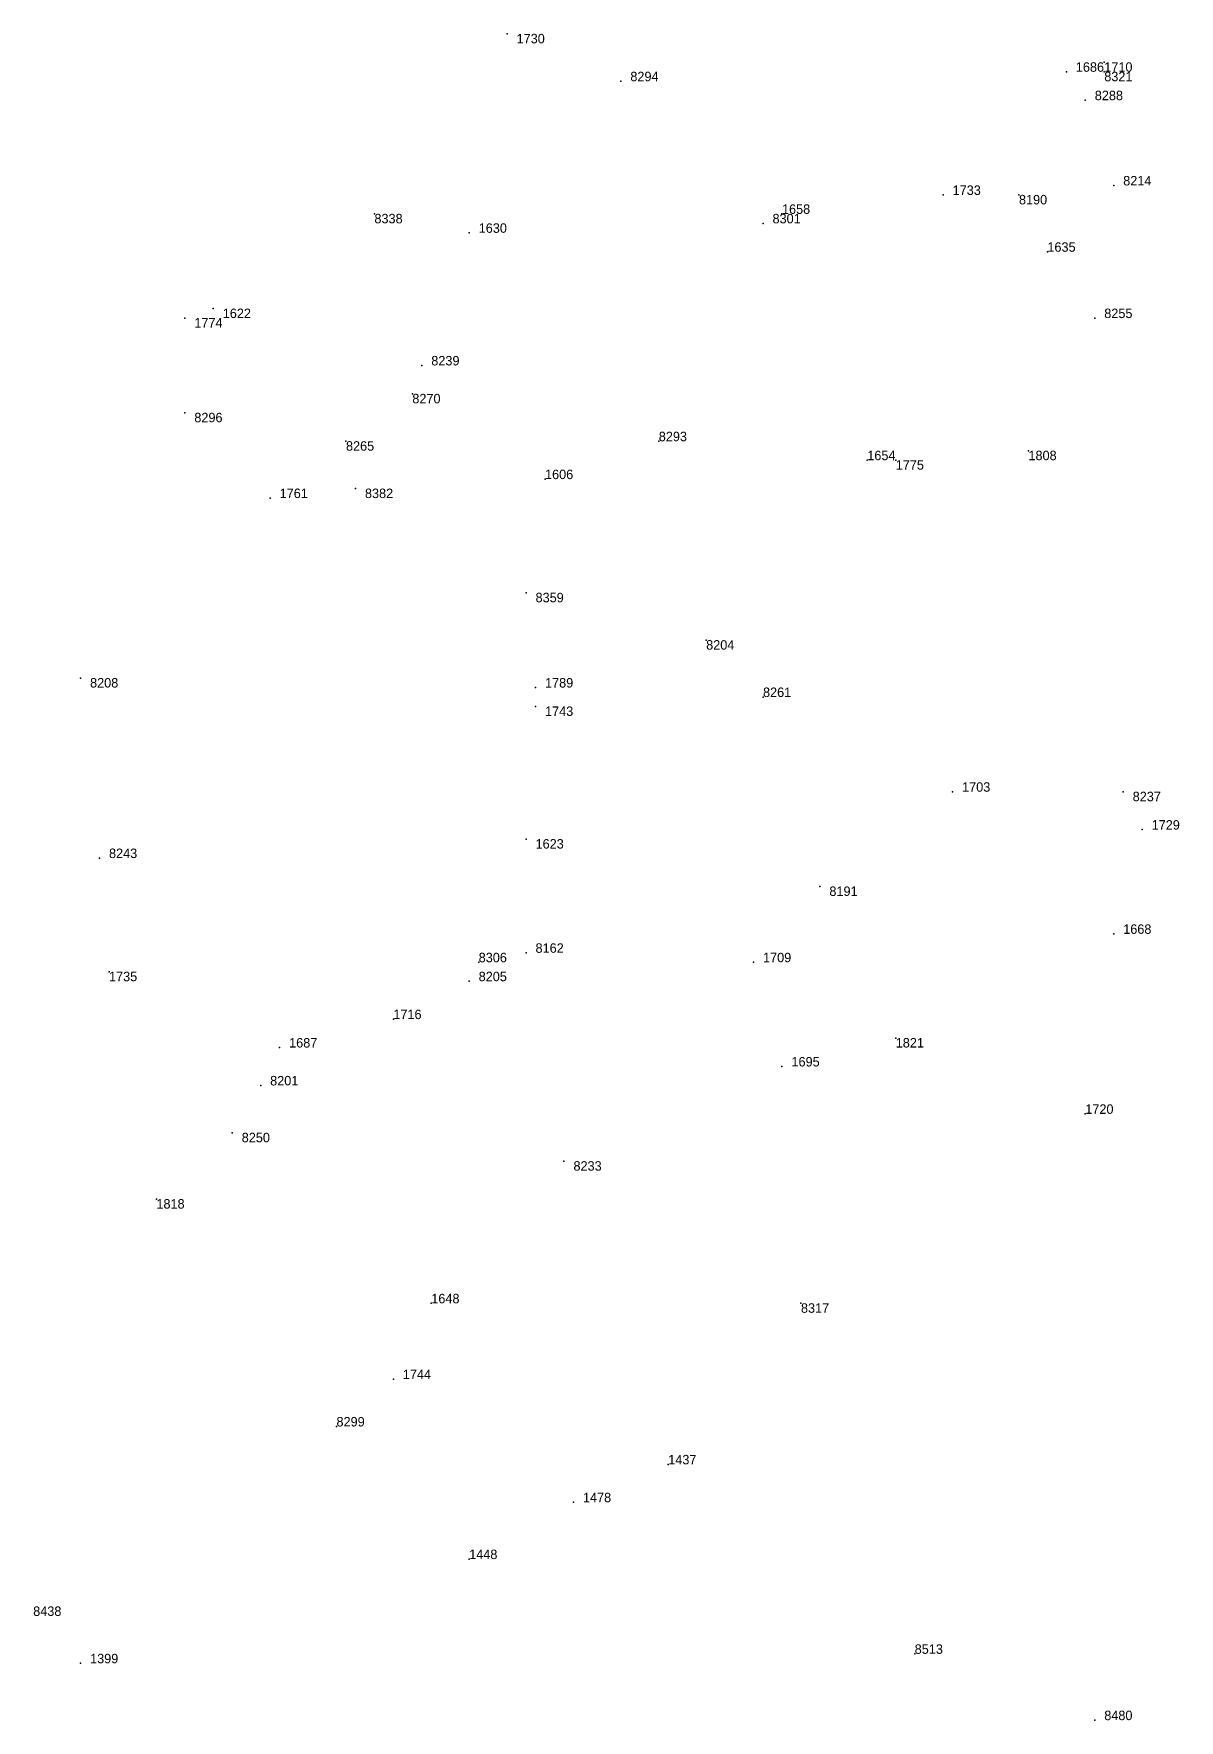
# Model space of a CAD drawing. Extents: x -0.07 to 1.1, y -0.07 to 1.1.
# Drawn here: x 0.1001 to 0.2209, y 0.477 to 0.655 of the extents above; entities that cross this region are included whole.
import ezdxf

# ---------------------------------------------------------------- set-up
doc = ezdxf.new("R2010")
doc.units = 0
for name, color, linetype in [('Facilities', 3, 'CONTINUOUS'), ('Normals', 1, 'CONTINUOUS'), ('Source_points', 5, 'CONTINUOUS'), ('Text', 3, 'CONTINUOUS')]:
    doc.layers.add(name, color=color, linetype=linetype)

msp = doc.modelspace()

# ---------------------------------------------------------------- linework, layer by layer
at = {"layer": 'Facilities', "color": 3}
for p in [(0.15, 0.655), (0.213, 0.652), (0.162, 0.65, 1), (0.209, 0.651), (0.213, 0.651, 1), (0.211, 0.648, 1), (0.196, 0.638), (0.204, 0.638, 1), (0.214, 0.639, 1), (0.136, 0.636, 1), (0.179, 0.636), (0.146, 0.634), (0.177, 0.635, 1), (0.207, 0.632), (0.116, 0.625), (0.119, 0.626), (0.212, 0.625, 1), (0.141, 0.62, 1), (0.14, 0.617, 1), (0.116, 0.615, 1), (0.133, 0.612, 1), (0.166, 0.612, 1), (0.205, 0.611), (0.188, 0.61), (0.191, 0.61), (0.154, 0.608), (0.125, 0.606), (0.134, 0.607, 1), (0.152, 0.596, 1), (0.171, 0.591, 1), (0.105, 0.587, 1), (0.153, 0.586), (0.153, 0.584), (0.177, 0.585, 1), (0.197, 0.575), (0.215, 0.575, 1), (0.152, 0.57), (0.217, 0.571), (0.107, 0.568, 1), (0.183, 0.565, 1), (0.214, 0.56), (0.152, 0.558, 1), (0.108, 0.556), (0.147, 0.557, 1), (0.176, 0.557), (0.146, 0.555, 1), (0.138, 0.551), (0.191, 0.549), (0.126, 0.548), (0.179, 0.546), (0.124, 0.544, 1), (0.211, 0.541), (0.121, 0.539, 1), (0.156, 0.536, 1), (0.113, 0.532), (0.142, 0.521), (0.181, 0.521, 1), (0.138, 0.513), (0.132, 0.508, 1), (0.167, 0.504), (0.157, 0.5), (0.146, 0.494), (0.105, 0.483), (0.193, 0.484, 1), (0.212, 0.477, 1)]:
    msp.add_point(p, dxfattribs=at)
at = {"layer": 'Normals', "color": 1}
for p, q in [((0.15, 0.655), (0.15, 0.655, 0.1)), ((0.213, 0.652), (0.213, 0.652, 0.1)), ((0.162, 0.65, 1), (0.162, 0.65, 1.1)), ((0.209, 0.651), (0.209, 0.651, 0.1)), ((0.213, 0.651, 1), (0.213, 0.651, 1.1)), ((0.211, 0.648, 1), (0.211, 0.648, 1.1)), ((0.196, 0.638), (0.196, 0.638, 0.1)), ((0.204, 0.638, 1), (0.204, 0.638, 1.1)), ((0.214, 0.639, 1), (0.214, 0.639, 1.1)), ((0.136, 0.636, 1), (0.136, 0.636, 1.1)), ((0.179, 0.636), (0.179, 0.636, 0.1)), ((0.146, 0.634), (0.146, 0.634, 0.1)), ((0.177, 0.635, 1), (0.177, 0.635, 1.1)), ((0.207, 0.632), (0.207, 0.632, 0.1)), ((0.116, 0.625), (0.116, 0.625, 0.1)), ((0.119, 0.626), (0.119, 0.626, 0.1)), ((0.212, 0.625, 1), (0.212, 0.625, 1.1)), ((0.141, 0.62, 1), (0.141, 0.62, 1.1)), ((0.14, 0.617, 1), (0.14, 0.617, 1.1)), ((0.116, 0.615, 1), (0.116, 0.615, 1.1)), ((0.133, 0.612, 1), (0.133, 0.612, 1.1)), ((0.166, 0.612, 1), (0.166, 0.612, 1.1)), ((0.205, 0.611), (0.205, 0.611, 0.1)), ((0.188, 0.61), (0.188, 0.61, 0.1)), ((0.191, 0.61), (0.191, 0.61, 0.1)), ((0.154, 0.608), (0.154, 0.608, 0.1)), ((0.125, 0.606), (0.125, 0.606, 0.1)), ((0.134, 0.607, 1), (0.134, 0.607, 1.1)), ((0.152, 0.596, 1), (0.152, 0.596, 1.1)), ((0.171, 0.591, 1), (0.171, 0.591, 1.1)), ((0.105, 0.587, 1), (0.105, 0.587, 1.1)), ((0.153, 0.586), (0.153, 0.586, 0.1)), ((0.153, 0.584), (0.153, 0.584, 0.1)), ((0.177, 0.585, 1), (0.177, 0.585, 1.1)), ((0.197, 0.575), (0.197, 0.575, 0.1)), ((0.215, 0.575, 1), (0.215, 0.575, 1.1)), ((0.152, 0.57), (0.152, 0.57, 0.1)), ((0.217, 0.571), (0.217, 0.571, 0.1)), ((0.107, 0.568, 1), (0.107, 0.568, 1.1)), ((0.183, 0.565, 1), (0.183, 0.565, 1.1)), ((0.214, 0.56), (0.214, 0.56, 0.1)), ((0.152, 0.558, 1), (0.152, 0.558, 1.1)), ((0.108, 0.556), (0.108, 0.556, 0.1)), ((0.147, 0.557, 1), (0.147, 0.557, 1.1)), ((0.176, 0.557), (0.176, 0.557, 0.1)), ((0.146, 0.555, 1), (0.146, 0.555, 1.1)), ((0.138, 0.551), (0.138, 0.551, 0.1)), ((0.191, 0.549), (0.191, 0.549, 0.1)), ((0.126, 0.548), (0.126, 0.548, 0.1)), ((0.179, 0.546), (0.179, 0.546, 0.1)), ((0.124, 0.544, 1), (0.124, 0.544, 1.1)), ((0.211, 0.541), (0.211, 0.541, 0.1)), ((0.121, 0.539, 1), (0.121, 0.539, 1.1)), ((0.156, 0.536, 1), (0.156, 0.536, 1.1)), ((0.113, 0.532), (0.113, 0.532, 0.1)), ((0.142, 0.521), (0.142, 0.521, 0.1)), ((0.181, 0.521, 1), (0.181, 0.521, 1.1)), ((0.138, 0.513), (0.138, 0.513, 0.1)), ((0.132, 0.508, 1), (0.132, 0.508, 1.1)), ((0.167, 0.504), (0.167, 0.504, 0.1)), ((0.157, 0.5), (0.157, 0.5, 0.1)), ((0.146, 0.494), (0.146, 0.494, 0.1)), ((0.105, 0.483), (0.105, 0.483, 0.1)), ((0.193, 0.484, 1), (0.193, 0.484, 1.1)), ((0.212, 0.477, 1), (0.212, 0.477, 1.1))]:
    msp.add_line(p, q, dxfattribs=at)
at = {"layer": 'Source_points', "color": 5}
for p in [(0.15, 0.655), (0.213, 0.652), (0.162, 0.65, 1), (0.209, 0.651), (0.213, 0.651, 1), (0.211, 0.648, 1), (0.196, 0.638), (0.204, 0.638, 1), (0.214, 0.639, 1), (0.136, 0.636, 1), (0.179, 0.636), (0.146, 0.634), (0.177, 0.635, 1), (0.207, 0.632), (0.116, 0.625), (0.119, 0.626), (0.212, 0.625, 1), (0.141, 0.62, 1), (0.14, 0.617, 1), (0.116, 0.615, 1), (0.133, 0.612, 1), (0.166, 0.612, 1), (0.205, 0.611), (0.188, 0.61), (0.191, 0.61), (0.154, 0.608), (0.125, 0.606), (0.134, 0.607, 1), (0.152, 0.596, 1), (0.171, 0.591, 1), (0.105, 0.587, 1), (0.153, 0.586), (0.153, 0.584), (0.177, 0.585, 1), (0.197, 0.575), (0.215, 0.575, 1), (0.152, 0.57), (0.217, 0.571), (0.107, 0.568, 1), (0.183, 0.565, 1), (0.214, 0.56), (0.152, 0.558, 1), (0.108, 0.556), (0.147, 0.557, 1), (0.176, 0.557), (0.146, 0.555, 1), (0.138, 0.551), (0.191, 0.549), (0.126, 0.548), (0.179, 0.546), (0.124, 0.544, 1), (0.211, 0.541), (0.121, 0.539, 1), (0.156, 0.536, 1), (0.113, 0.532), (0.142, 0.521), (0.181, 0.521, 1), (0.138, 0.513), (0.132, 0.508, 1), (0.167, 0.504), (0.157, 0.5), (0.146, 0.494), (0.105, 0.483), (0.193, 0.484, 1), (0.212, 0.477, 1)]:
    msp.add_point(p, dxfattribs=at)

# ---------------------------------------------------------------- texts
at = {"layer": 'Text', "color": 3}
for s, p in [('1730', (0.151, 0.654)), ('1686', (0.21, 0.651)), ('1710', (0.213, 0.651)), ('8294', (0.163, 0.65, 1)), ('8321', (0.213, 0.65, 1)), ('8288', (0.212, 0.648, 1)), ('8214', (0.215, 0.639, 1)), ('1733', (0.197, 0.638)), ('8190', (0.204, 0.637, 1)), ('8338', (0.136, 0.635, 1)), ('8301', (0.178, 0.635, 1)), ('1658', (0.179, 0.636)), ('1630', (0.147, 0.634)), ('1635', (0.207, 0.632)), ('1774', (0.117, 0.624)), ('1622', (0.12, 0.625)), ('8255', (0.213, 0.625, 1)), ('8239', (0.142, 0.62, 1)), ('8270', (0.14, 0.616, 1)), ('8296', (0.117, 0.614, 1)), ('8293', (0.166, 0.612, 1)), ('8265', (0.133, 0.611, 1)), ('1654', (0.188, 0.61)), ('1808', (0.205, 0.61)), ('1606', (0.154, 0.608)), ('1775', (0.191, 0.609)), ('1761', (0.126, 0.606)), ('8382', (0.135, 0.606, 1)), ('8359', (0.153, 0.595, 1)), ('8204', (0.171, 0.59, 1)), ('8208', (0.106, 0.586, 1)), ('1789', (0.154, 0.586)), ('8261', (0.177, 0.585, 1)), ('1743', (0.154, 0.583)), ('1703', (0.198, 0.575)), ('8237', (0.216, 0.574, 1)), ('1729', (0.218, 0.571)), ('1623', (0.153, 0.569)), ('8243', (0.108, 0.568, 1)), ('8191', (0.184, 0.564, 1)), ('1668', (0.215, 0.56)), ('8162', (0.153, 0.558, 1)), ('8306', (0.147, 0.557, 1)), ('1709', (0.177, 0.557)), ('1735', (0.108, 0.555)), ('8205', (0.147, 0.555, 1)), ('1716', (0.138, 0.551)), ('1687', (0.127, 0.548)), ('1821', (0.191, 0.548)), ('1695', (0.18, 0.546)), ('8201', (0.125, 0.544, 1)), ('1720', (0.211, 0.541)), ('8250', (0.122, 0.538, 1)), ('8233', (0.157, 0.535, 1)), ('1818', (0.113, 0.531)), ('1648', (0.142, 0.521)), ('8317', (0.181, 0.52, 1)), ('1744', (0.139, 0.513)), ('8299', (0.132, 0.508, 1)), ('1437', (0.167, 0.504)), ('1478', (0.158, 0.5)), ('1448', (0.146, 0.494)), ('8438', (0.1, 0.488, 1)), ('8513', (0.193, 0.484, 1)), ('1399', (0.106, 0.483)), ('8480', (0.213, 0.477, 1))]:
    msp.add_text(s, height=0.001, dxfattribs=at).set_placement(p)

doc.saveas('drawing.dxf')
